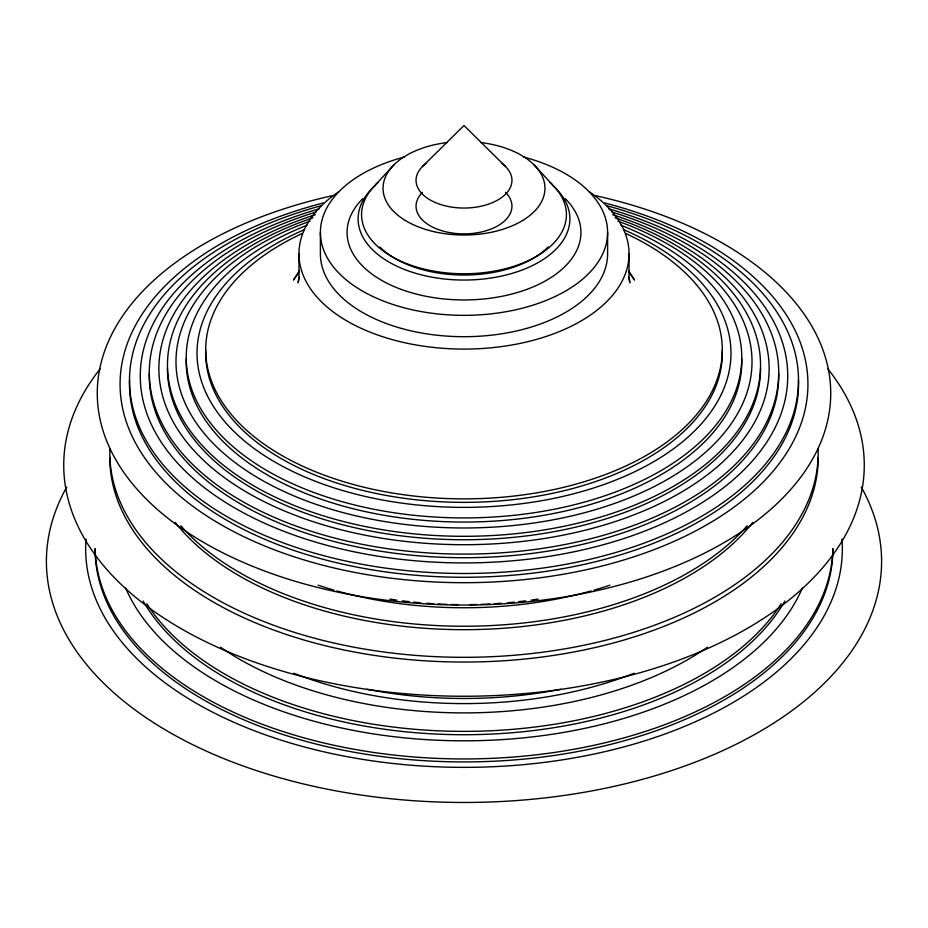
<?xml version="1.0" encoding="UTF-8"?>
<svg xmlns="http://www.w3.org/2000/svg" width="928" height="928" viewBox="0 0 928 928"><rect width="100%" height="100%" fill="white"/><g stroke="black" fill="none" stroke-linecap="round" stroke-linejoin="round"><path stroke-width="1.39" d="M299.384 277.24L298.132 282.738L298.955 276.428L298.955 253.796M299.419 270.721L293.457 280.047L299.535 271.602M375.295 185.055L393.878 164.894M422.472 166.506L464 125.524L505.528 166.506M534.122 164.894L552.705 185.055M628.465 271.602L634.543 280.047L628.581 270.721M628.616 277.24L629.868 282.738L629.045 276.428L629.045 253.796M607.608 232.441L607.608 253.796A143.608 82.905 0 0 1 464 336.702A143.608 82.905 0 0 1 320.392 253.796L320.392 232.441M480.855 142.552A80.968 46.748 0 0 1 531.118 214.414A80.968 46.748 0 0 1 396.882 214.414A80.968 46.748 0 0 1 447.145 142.552M523.81 157.064A143.608 82.905 0 0 1 576.845 283.713A143.608 82.905 0 0 1 351.155 283.713A143.608 82.905 0 0 1 404.19 157.064M818.125 448.642A354.194 204.496 0 0 1 464 657.314A354.194 204.496 0 0 1 109.875 448.642M818.194 457.562A354.194 204.496 0 0 1 464 662.058A354.194 204.496 0 0 1 109.806 457.562M802.581 587.528A348.638 201.283 0 0 1 464 740.811A348.638 201.283 0 0 1 125.419 587.528M832.88 548.784A368.903 212.988 0 0 1 464 758.942A368.903 212.988 0 0 1 95.12 548.784M827.648 368.613A400.258 231.084 0 0 1 464 696.255A400.258 231.084 0 0 1 100.352 368.613M832.903 548.935A368.903 212.988 0 0 1 464 761.923A368.903 212.988 0 0 1 95.097 548.935M861.196 486.945A417.6 241.094 0 0 1 464 802.476A417.6 241.094 0 0 1 66.804 486.945M841.928 538.994A378.322 218.428 0 0 1 464 767.363A378.322 218.428 0 0 1 86.072 538.994M615.09 217.79A296.542 171.204 0 0 1 690.455 475.635A296.542 171.204 0 0 1 237.545 475.635A296.542 171.204 0 0 1 312.91 217.79M617.99 221.154A288.028 166.298 0 0 1 682.126 470.276A288.028 166.298 0 0 1 245.874 470.276A288.028 166.298 0 0 1 310.01 221.154M549.921 182.433A102.428 59.137 0 0 1 531.187 259.26A102.428 59.137 0 0 1 396.813 259.26A102.428 59.137 0 0 1 378.079 182.433M741.739 358.904A277.774 160.37 0 0 1 464 522.058A277.774 160.37 0 0 1 186.261 358.904M621.006 225.26A277.774 160.37 0 0 1 672.127 463.768A277.774 160.37 0 0 1 255.873 463.768A277.774 160.37 0 0 1 306.994 225.26M760.542 368.544A296.542 171.204 0 0 1 464 539.748A296.542 171.204 0 0 1 167.458 368.544M595.092 195.564A366.734 211.735 0 0 1 756.958 520.678A366.734 211.735 0 0 1 171.042 520.678A366.734 211.735 0 0 1 332.908 195.564M589.593 191.968A165.045 95.294 0 0 1 577.576 322.932A165.045 95.294 0 0 1 350.424 322.932A165.045 95.294 0 0 1 338.407 191.968M623.86 229.773A266.986 154.141 0 0 1 661.594 456.889A266.986 154.141 0 0 1 266.406 456.889A266.986 154.141 0 0 1 304.14 229.773M607.26 205.842A334.509 193.128 0 0 1 725.963 500.459A334.509 193.128 0 0 1 202.037 500.459A334.509 193.128 0 0 1 320.74 205.842M608.617 208.812A323.71 186.888 0 0 1 716.126 493.244A323.71 186.888 0 0 1 211.874 493.244A323.71 186.888 0 0 1 319.383 208.812M722.262 350.459A258.309 149.13 0 0 1 464 502.361A258.309 149.13 0 0 1 205.738 350.459M625.808 233.496A258.309 149.13 0 0 1 653.126 451.31A258.309 149.13 0 0 1 274.874 451.31A258.309 149.13 0 0 1 302.192 233.496M778.673 373.253A314.72 181.702 0 0 1 464 557.716A314.72 181.702 0 0 1 149.327 373.253M612.086 212.083A314.72 181.702 0 0 1 707.345 487.629A314.72 181.702 0 0 1 220.655 487.629A314.72 181.702 0 0 1 315.914 212.083M501.48 163.084A47.943 27.678 0 0 1 496.619 200.645A47.943 27.678 0 0 1 431.381 200.645A47.943 27.678 0 0 1 426.52 163.084M505.528 192.351A47.943 27.678 0 0 1 464 233.868A47.943 27.678 0 0 1 422.472 192.351M798.428 379.97A334.509 193.128 0 0 1 464 577.274A334.509 193.128 0 0 1 129.572 379.97M612.666 214.716A305.115 176.158 0 0 1 698.691 481.122A305.115 176.158 0 0 1 229.309 481.122A305.115 176.158 0 0 1 315.334 214.716M565.268 198.685A116.928 67.512 0 0 1 464 299.953A116.928 67.512 0 0 1 362.732 198.685M552.833 185.612A105.896 61.144 0 0 1 533.472 265.048A105.896 61.144 0 0 1 394.528 265.048A105.896 61.144 0 0 1 375.167 185.612M604.778 202.977A343.928 198.557 0 0 1 734.814 506.537A343.928 198.557 0 0 1 193.186 506.537A343.928 198.557 0 0 1 323.222 202.977M781.202 603.699A338.07 195.182 0 0 1 464 731.368A338.07 195.182 0 0 1 146.798 603.699M784.868 601.008A338.07 195.182 0 0 1 464 734.721A338.07 195.182 0 0 1 143.132 601.008M747.179 525.77A317.422 183.257 0 0 1 464 626.238A317.422 183.257 0 0 1 180.821 525.77M752.875 522.371A317.422 183.257 0 0 1 464 629.683A317.422 183.257 0 0 1 175.125 522.371M707.519 647.187A317.422 183.257 0 0 1 220.481 647.187M634.056 673.241A301.31 173.965 0 0 1 293.944 673.241M560.767 689.272A301.31 173.965 0 0 1 367.233 689.272M609.94 585.185A291.879 168.513 0 0 1 593.862 590.162M591.101 590.939A291.879 168.513 0 0 1 336.899 590.939M334.138 590.162A291.879 168.513 0 0 1 318.06 585.185M548.193 246.964A97.22 56.132 0 0 1 379.807 246.964M538.17 599.117A291.879 168.513 0 0 1 531.222 600.114M525.619 600.845A291.879 168.513 0 0 1 518.543 601.68M514.274 602.133A291.879 168.513 0 0 1 507.129 602.794M501.375 603.258A291.879 168.513 0 0 1 494.183 603.745M489.856 603.989A291.879 168.513 0 0 1 481.203 604.36M476.888 604.488A291.879 168.513 0 0 1 469.719 604.615M458.281 604.615A291.879 168.513 0 0 1 451.112 604.488M446.797 604.36A291.879 168.513 0 0 1 438.144 603.989M433.817 603.745A291.879 168.513 0 0 1 426.625 603.258M420.871 602.794A291.879 168.513 0 0 1 413.726 602.133M409.457 601.68A291.879 168.513 0 0 1 402.381 600.845M396.778 600.114A291.879 168.513 0 0 1 389.83 599.117"/></g></svg>
